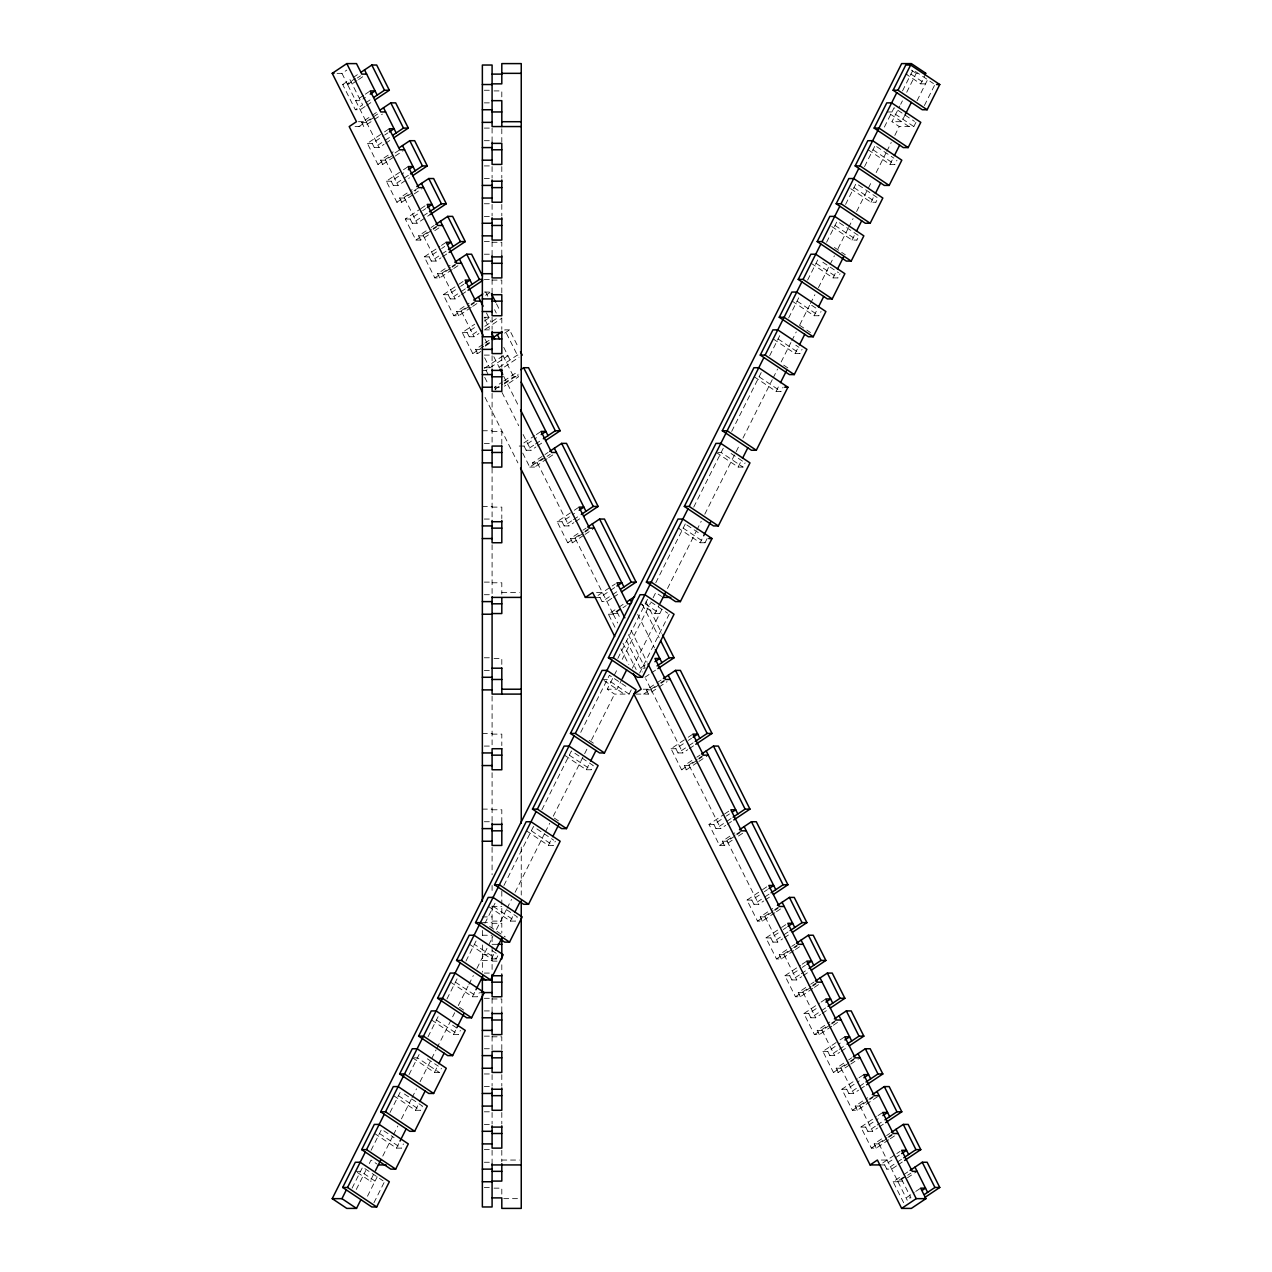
<?xml version="1.0" encoding="UTF-8"?>
<svg xmlns="http://www.w3.org/2000/svg" width="1272" height="1272" viewBox="0 0 1272 1272"><rect width="100%" height="100%" fill="white"/><g stroke="black" fill="none" stroke-linecap="round" stroke-linejoin="round"><path stroke-width="0.75" stroke-dasharray="5 3.75" d="M352.09 1188.143L362.631 1167.124L383.015 1180.766M371.058 1150.301L381.6 1129.298L394.097 1137.645M390.043 1112.475L400.585 1091.456M409.028 1074.633L419.569 1053.629M428.012 1036.807L438.554 1015.787M446.981 998.965L457.523 977.945M465.965 961.123L476.507 940.119M484.95 923.297L495.492 902.277M503.935 885.455L533.445 826.609L553.749 840.188M541.888 809.787L571.414 750.941L593.261 765.553L591.146 769.767L586.297 769.767L564.434 755.155M580.732 732.354L609.368 675.273L628.304 687.945M617.81 658.451L647.337 599.605L667.736 613.247M655.764 582.783L685.29 523.937M693.733 507.115L723.259 448.253M731.686 431.431L761.213 372.585M769.655 355.763L780.197 334.759M788.64 317.936L799.182 296.917M807.609 280.094L818.15 259.091M826.593 242.268L837.135 221.249L858.998 235.861L856.883 240.074L852.017 240.074L830.171 225.462M845.578 204.426L856.12 183.406L877.966 198.035L875.867 202.232L871.002 202.232L849.139 187.62M864.562 166.584L875.104 145.58M884.374 127.073L894.073 107.738L914.473 121.381M902.516 90.916L913.058 69.912L933.457 83.555M356.287 1189.479L365.78 1170.558M369.293 1163.562L371.058 1160.048L376.878 1163.944M631.23 689.885L629.115 694.099L614.535 694.099L607.253 689.217L617.826 668.15M622.231 659.357L650.485 603.039M653.124 597.776L655.764 592.529L661.583 596.425M915.935 122.366L913.821 126.564L899.24 126.564L891.958 121.699L899.813 106.021M900.687 104.304L902.404 100.87M906.713 92.268L916.206 73.347L919.243 73.347M357.273 1172.418L370.216 1181.084L375.494 1170.558M382.777 1156.073L392.539 1136.596M393.43 1134.831L397.866 1125.974M401.427 1118.899L411.19 1099.437M412.08 1097.657L416.516 1088.816M420.078 1081.725L430.731 1060.498M431.621 1058.717L436.058 1049.877M436.948 1048.096L454.708 1012.703M458.254 1005.627L468.017 986.15M468.907 984.385L473.343 975.529M476.905 968.453L492.884 936.589M496.43 929.514L506.208 910.037M507.083 908.272L511.535 899.415M515.081 892.34L544.384 833.923M545.275 832.158L549.711 823.302M553.256 816.227L587.012 748.97M591.448 740.113L614.535 694.099M622.247 678.707L616.968 689.217L607.253 689.217M654.937 613.549L659.786 613.549L645.222 603.803L640.357 603.803L654.937 613.549L660.2 603.039M667.482 588.538L695.895 531.903M696.786 530.138L701.222 521.282M704.783 514.206L739.414 445.168M742.959 438.093L772.263 379.676M773.153 377.911L777.59 369.055M781.135 361.979L790.914 342.518M791.804 340.737L796.24 331.897M799.786 324.805L809.564 305.344M810.439 303.563L814.891 294.722M818.437 287.647L829.09 266.405M829.98 264.624L834.416 255.783M837.978 248.692L847.74 229.23M848.631 227.465L853.067 218.609M856.613 211.534L871.718 181.435M876.154 172.595L885.916 153.117M886.807 151.352L891.243 142.496M894.804 135.42L899.24 126.564M905.187 114.687L901.673 121.699L891.958 121.699M920.658 83.857L925.523 83.857L910.943 74.11L906.093 74.11L920.658 83.857L925.937 73.347M367.497 1196.205L377.196 1176.87M632.375 668.197L661.901 609.352M917.08 100.663L927.622 79.659M374.636 1133.495L396.482 1148.123L399.122 1142.86M393.62 1095.669L415.467 1110.281L418.981 1103.269M412.589 1057.827L434.452 1072.439L437.966 1065.443M431.574 1020.001L453.436 1034.613L456.06 1029.35M450.558 982.159L472.405 996.771L475.935 989.759M469.543 944.317L491.39 958.945L494.903 951.933M488.512 906.491L510.374 921.103L513.888 914.091M526.481 830.823L548.327 845.435L550.967 840.172M586.297 769.767L589.811 762.755M707.153 538.549L705.038 542.747L683.175 528.134L678.326 528.134L700.172 542.747L702.812 537.5M716.279 452.466L738.142 467.078L740.781 461.831M754.248 376.798L776.095 391.41L778.734 386.163M773.217 338.956L795.08 353.584L798.593 346.572M792.202 301.13L814.064 315.742L817.578 308.73M811.186 263.288L833.033 277.916L835.672 272.653M852.017 240.074L855.531 233.062M871.002 202.232L874.516 195.22M868.124 149.778L889.987 164.406L893.501 157.394M373.936 1202.756L384.478 1181.752M396.482 1148.123L401.348 1148.123L403.463 1143.91M415.467 1110.281L420.332 1110.281L422.447 1106.083L403.701 1093.538M434.452 1072.439L439.317 1072.439L441.416 1068.242M453.436 1034.613L458.286 1034.613L460.4 1030.399M472.405 996.771L477.27 996.771L479.385 992.573M510.374 921.103L515.24 921.103L517.338 916.905L506.415 909.591M548.327 845.435L553.193 845.435L555.308 841.237M639.657 673.063L669.183 614.217M738.142 467.078L742.991 467.078L745.106 462.881M776.095 391.41L780.96 391.41L783.075 387.213M795.08 353.584L799.945 353.584L802.044 349.371M814.064 315.742L818.914 315.742L821.028 311.545M833.033 277.916L837.898 277.916L840.013 273.703M889.987 164.406L894.836 164.406L896.951 160.192M924.378 105.544L934.92 84.524M337.08 73.347L341.945 73.347L346.811 70.103M342.693 84.524L349.975 79.659L362.631 104.876L355.333 109.742L342.693 84.524L347.542 84.524L355.651 79.118M353.219 77.481L359.69 73.156M341.945 73.347L347.224 83.857L355.317 78.451M357.257 78.037L360.501 75.859M356.939 80.613L352.09 83.857L347.224 83.857M358.561 79.532L366.654 74.11M363.744 95.257L355.651 100.663L360.517 100.663L365.366 97.419M365.366 94.176L370.216 90.916M365.859 102.698L370.724 99.454M365.064 106.498L360.199 109.742L355.333 109.742M366.67 105.417L371.535 102.157M371.058 121.699L363.776 126.564L361.677 122.366L368.96 117.485M372.187 115.323L378.674 110.998M358.927 126.564L379.151 113.033M361.677 122.366L366.527 122.366L374.62 116.945M374.302 119.536L382.395 114.114M393.684 157.092L382.761 164.406L377.895 164.406L367.354 143.37L382.967 132.94M384.526 131.891L389.2 128.758M367.354 143.37L372.203 143.37L383.142 136.072M384.7 135.023L387.817 132.94M372.203 143.37L374.318 147.584L383.683 141.319M385.241 140.27L389.932 137.138M374.318 147.584L379.183 147.584L384.033 144.324M385.655 143.243L390.52 140M382.761 164.406L380.646 160.192L393.143 151.845M377.895 164.406L388.819 157.092M395.067 152.91L399.758 149.778M380.646 160.192L385.511 160.192L393.605 154.786M395.242 156.043L403.049 150.827M412.669 194.934L401.745 202.232L396.88 202.232L386.322 181.212L401.936 170.766M403.494 169.717L408.185 166.584M386.322 181.212L391.188 181.212L403.685 172.849M391.188 181.212L393.302 185.41L402.668 179.145M404.226 178.112L408.916 174.98M393.302 185.41L398.168 185.41L409.489 177.841M401.745 202.232L399.631 198.035L412.112 189.671M396.88 202.232L412.494 191.802M414.052 190.752L418.727 187.62M399.631 198.035L404.496 198.035L415.817 190.45M414.227 193.885L422.034 188.669M428.521 234.859L420.714 240.074L415.865 240.074L405.307 219.038L419.363 209.642M420.921 208.608L427.169 204.426M405.307 219.038L410.172 219.038L421.096 211.74M422.654 210.691L425.786 208.608M410.172 219.038L412.287 223.252L421.652 216.987M423.21 215.938L427.885 212.806M412.287 223.252L417.137 223.252L430.095 214.586M420.714 240.074L418.615 235.861L429.538 228.562M431.097 227.513L434.213 225.43M415.865 240.074L431.462 229.628M433.037 228.594L437.711 225.462M418.615 235.861L423.465 235.861L431.558 230.455M433.18 229.373L436.423 227.211M434.77 230.677L442.577 225.462M452.196 269.553L439.699 277.916L434.833 277.916L424.292 256.88L439.905 246.434M441.464 245.401L446.138 242.268M424.292 256.88L429.157 256.88L440.08 249.566M441.638 248.533L444.755 246.434M429.157 256.88L431.256 261.078L446.87 250.648M431.256 261.078L436.121 261.078L440.971 257.834M442.592 256.753L447.458 253.51M439.699 277.916L437.584 273.703L450.081 265.355M434.833 277.916L450.447 267.47M452.005 266.42L456.696 263.288M437.584 273.703L442.449 273.703L450.542 268.281M452.164 267.2L455.408 265.037M453.754 268.503L461.561 263.288M471.165 307.395L458.683 315.742L453.818 315.742L443.276 294.707L457.316 285.31M458.874 284.276L465.123 280.094M443.276 294.707L448.126 294.707L459.065 287.408M460.623 286.359L463.739 284.276M448.126 294.707L450.24 298.92L459.605 292.655M461.164 291.606L465.854 288.474M450.24 298.92L455.106 298.92L459.955 295.676M461.577 294.595L466.427 291.336M458.683 315.742L456.568 311.545L469.066 303.181M453.818 315.742L469.432 305.296M470.99 304.262L475.68 301.13M456.568 311.545L461.434 311.545L469.527 306.123M471.149 305.041L474.377 302.879M485.713 295.295L490.579 292.051M472.723 306.345L480.53 301.13M480.784 351.485L477.668 353.584L472.802 353.584L462.245 332.549L474.742 324.201M462.245 332.549L467.11 332.549L474.917 327.333M484.282 321.069L488.973 317.936L484.107 317.936M467.11 332.549L469.225 336.762L477.032 331.531M484.839 326.316L496.907 318.239M469.225 336.762L474.09 336.762L478.94 333.502M485.411 329.178L501.597 318.35M477.668 353.584L475.553 349.371L483.36 344.156M484.918 343.106L489.609 339.974M472.802 353.584L483.726 346.27M485.284 345.221L493.091 340.006M485.268 346.127L490.133 342.884M504.698 333.137L509.547 329.877L517.99 346.7M484.362 368.292L503.092 355.763L507.941 355.763L486.095 370.39L481.229 370.39M499.133 367.274L517.338 355.095L522.204 355.095M504.396 367.004L518.96 357.273M495.937 390.011L494.538 387.213L502.345 381.982M503.903 380.948L516.384 372.585L518.499 376.798L504.443 386.195M494.903 389.327L502.71 384.112M504.269 383.063L513.634 376.798L518.499 376.798M504.253 383.953L518.817 374.207M523.873 442.926L534.797 435.612M536.371 434.563L541.045 431.431M519.199 446.059L524.048 446.059L536.546 437.695M524.048 446.059L526.163 450.256L533.97 445.041M535.528 443.992L541.777 439.826M526.163 450.256L531.028 450.256L535.878 447.013M537.5 445.931L543.971 441.591M547.087 458.731L534.606 467.078L532.491 462.881L543.414 455.567M544.988 454.517L548.105 452.435M522.712 453.07L529.74 467.078L545.354 456.648M532.491 462.881L537.356 462.881L545.45 457.459M547.071 456.378L550.299 454.215M548.645 457.682L556.452 452.466M583.498 535.448L572.559 542.747L567.71 542.747L557.152 521.727L572.766 511.28M574.324 510.247L579.014 507.115M557.152 521.727L562.017 521.727L574.499 513.379M562.017 521.727L564.132 525.924L571.923 520.709M573.497 519.66L579.73 515.494M564.132 525.924L568.982 525.924L573.847 522.681M575.453 521.6L581.94 517.275M572.559 542.747L570.46 538.549L581.384 531.235M582.942 530.201L586.058 528.103M567.71 542.747L583.307 532.316M584.882 531.267L589.556 528.134M570.46 538.549L575.31 538.549L583.403 533.127M585.025 532.046L588.268 529.883M585.056 534.399L592.863 529.184M598.031 595.439L610.496 587.108M612.118 586.026L615.346 583.864M595.121 597.395L599.971 597.395L607.253 592.529M610.496 590.351L615.362 587.108M599.971 597.395L602.085 601.608L609.368 596.727M612.611 594.565L617.461 591.321M611.8 598.349L606.951 601.608L602.085 601.608M613.422 597.268L619.893 592.943M614.948 627.239L608.413 614.217L615.696 609.352L620.466 618.844M618.939 607.173L623.789 603.93M575.31 538.549L612.945 613.549L621.038 608.143M608.413 614.217L613.279 614.217L621.372 608.811M622.994 607.73L626.222 605.552M645.222 664.938L640.357 668.197L645.222 668.197L628.416 634.696M644.904 677.276L649.769 674.017M651.375 672.936L656.241 669.692M655.764 689.217L648.482 694.099L646.383 689.885L653.665 685.02M656.893 682.857L661.758 679.598M643.632 694.099L659.007 683.811M660.629 682.73L665.479 679.471M646.383 689.885L651.232 689.885L659.325 684.479M660.947 683.398L664.191 681.22M659.007 687.055L667.1 681.649M697.374 762.453L686.451 769.767L681.585 769.767L671.044 748.731L686.642 738.301M688.216 737.251L692.89 734.119M671.044 748.731L675.893 748.731L686.832 741.433M688.39 740.384L691.507 738.301M675.893 748.731L678.008 752.945L687.373 746.68M688.931 745.63L693.622 742.498M678.008 752.945L682.873 752.945L687.723 749.701M689.345 748.604L694.194 745.36M686.451 769.767L684.336 765.553L695.259 758.255M696.833 757.206L699.95 755.123M681.585 769.767L697.199 759.32M698.757 758.287L703.448 755.155M684.336 765.553L689.201 765.553L697.295 760.147M698.916 759.066L702.144 756.904M698.932 761.419L708.297 755.155M732.211 840.22L724.404 845.435L719.555 845.435L708.997 824.399L723.053 815.002M724.611 813.969L730.859 809.787M708.997 824.399L713.862 824.399L724.786 817.101M726.344 816.052L729.476 813.969M713.862 824.399L715.961 828.613L725.342 822.348M726.9 821.299L731.575 818.166M715.961 828.613L720.827 828.613L725.692 825.369M727.298 824.288L733.785 819.947M724.404 845.435L722.305 841.237L734.787 832.874M719.555 845.435L735.152 834.989M736.727 833.955L741.401 830.823M722.305 841.237L727.155 841.237L735.248 835.815M736.87 834.734L740.113 832.572M738.46 836.038L746.267 830.823M774.855 912.755L762.373 921.103L757.508 921.103L746.966 900.083L761.006 890.686M762.564 889.637L768.813 885.455M746.966 900.083L751.816 900.083L762.739 892.769M764.313 891.72L767.429 889.637M751.816 900.083L753.93 904.281L763.295 898.016M764.854 896.967L769.544 893.834M753.93 904.281L758.796 904.281L763.645 901.037M765.267 899.956L771.738 895.615M762.373 921.103L760.259 916.905L772.74 908.542M757.508 921.103L773.122 910.673M774.68 909.623L779.37 906.491M760.259 916.905L765.124 916.905L773.217 911.483M774.839 910.402L778.067 908.24M776.413 911.706L782.662 907.524M793.839 950.582L781.342 958.945L776.492 958.945L765.935 937.909L779.99 928.512M781.549 927.463L787.797 923.297M765.935 937.909L770.8 937.909L781.724 930.595M783.282 929.562L786.414 927.463M770.8 937.909L772.915 942.123L782.28 935.858M783.838 934.809L788.513 931.676M772.915 942.123L777.764 942.123L782.63 938.863M784.252 937.782L790.723 933.457M781.342 958.945L779.243 954.731L790.166 947.433M791.725 946.384L794.857 944.301M776.492 958.945L792.106 948.499M793.664 947.449L798.339 944.317M779.243 954.731L784.093 954.731L797.051 946.066M795.398 949.548L803.204 944.317M812.824 988.423L800.327 996.771L795.477 996.771L784.919 975.751L800.533 965.305M802.091 964.256L806.782 961.123M784.919 975.751L789.785 975.751L800.708 968.437M802.266 967.388L805.399 965.305M789.785 975.751L791.884 979.949L799.691 974.734M801.265 973.684L807.497 969.518M791.884 979.949L796.749 979.949L801.614 976.705M803.22 975.624L809.708 971.283M800.327 996.771L798.228 992.573L809.151 985.259M810.709 984.21L813.826 982.127M795.477 996.771L811.075 986.341M812.633 985.291L817.324 982.159M798.228 992.573L803.077 992.573L811.17 987.152M812.792 986.07L816.036 983.908M814.382 987.374L822.189 982.159M831.793 1026.266L819.311 1034.613L814.446 1034.613L803.904 1013.577L819.518 1003.147M821.076 1002.098L825.751 998.965M803.904 1013.577L808.754 1013.577L816.56 1008.362M808.754 1013.577L810.868 1017.791L826.482 1007.344M810.868 1017.791L815.734 1017.791L820.583 1014.547M822.205 1013.45L828.676 1009.125M819.311 1034.613L817.196 1030.399L829.694 1022.052M814.446 1034.613L830.059 1024.167M831.618 1023.133L836.308 1020.001M817.196 1030.399L822.062 1030.399L830.155 1024.994M831.777 1023.912L835.004 1021.75M833.367 1025.216L841.158 1020.001M849.219 1065.141L838.296 1072.439L833.43 1072.439L822.889 1051.419L838.487 1040.973M840.045 1039.939L844.735 1036.807M822.889 1051.419L827.738 1051.419L840.236 1043.072M827.738 1051.419L829.853 1055.617L837.66 1050.402M839.218 1049.352L845.467 1045.187M829.853 1055.617L834.718 1055.617L839.568 1052.373M841.189 1051.292L846.039 1048.049M838.296 1072.439L836.181 1068.242L847.104 1060.928M848.663 1059.894L851.795 1057.795M833.43 1072.439L849.044 1062.009M850.602 1060.959L855.277 1057.827M836.181 1068.242L841.046 1068.242L849.139 1062.82M850.761 1061.738L853.989 1059.576M850.777 1064.092L858.584 1058.876M877.569 1096.703L857.264 1110.281L852.415 1110.281L841.857 1089.245L857.471 1078.815M859.029 1077.766L863.72 1074.633M841.857 1089.245L846.723 1089.245L859.204 1080.898M846.723 1089.245L848.837 1093.459L864.435 1083.013M848.837 1093.459L853.687 1093.459L858.552 1090.215M860.174 1089.134L865.024 1085.875M857.264 1110.281L855.166 1106.083L867.647 1097.72M852.415 1110.281L868.029 1099.835M869.587 1098.801L874.262 1095.669M855.166 1106.083L860.015 1106.083L868.124 1100.662M869.73 1099.58L872.974 1097.418M888.746 1139.76L876.249 1148.123L871.399 1148.123L860.842 1127.087L876.456 1116.641M878.014 1115.608L882.688 1112.475M860.842 1127.087L865.707 1127.087L878.189 1118.74M865.707 1127.087L867.806 1131.301L875.613 1126.07M877.171 1125.036L883.42 1120.855M867.806 1131.301L872.672 1131.301L877.537 1128.041M879.143 1126.96L884.008 1123.717M876.249 1148.123L874.15 1143.91L885.073 1136.596M886.632 1135.562L889.748 1133.463M871.399 1148.123L886.997 1137.677M888.556 1136.627L893.246 1133.495M874.15 1143.91L879 1143.91L887.093 1138.504M888.715 1137.407L891.958 1135.244M890.305 1138.726L898.112 1133.495M882.736 1162.974L895.202 1154.642M896.824 1153.561L900.051 1151.383M879.827 1164.929L884.676 1164.929L891.974 1160.048M895.202 1157.886L900.067 1154.642M884.676 1164.929L886.791 1169.127L894.073 1164.262M897.317 1162.083L902.166 1158.84M896.506 1165.883L891.656 1169.127L886.791 1169.127M898.127 1164.802L902.993 1161.543M903.661 1202.756L893.119 1181.752L900.401 1176.87L910.943 1197.89L906.093 1197.89L914.186 1192.468M903.645 1174.708L908.494 1171.464M879 1143.91L897.65 1181.084L905.744 1175.662M893.119 1181.752L897.984 1181.752L906.077 1176.33M907.699 1175.248L910.927 1173.086M907.381 1177.824L917.08 1171.337M915.808 1191.387L920.658 1188.143M484.314 90.248L490.149 90.248M494.029 90.916L501.804 90.916L501.804 98.723M484.314 102.873L490.149 102.873M358.434 121.699L366.209 121.699L347.542 84.524M355.031 126.564L363.776 126.564M484.314 128.09L490.149 128.09M484.314 140.699L492.089 140.699M484.314 165.917L492.089 165.917M484.314 178.541L492.089 178.541M484.314 203.759L492.089 203.759M484.314 216.383L492.089 216.383M484.314 241.6L490.149 241.6M492.089 242.268L501.804 242.268L501.804 255.052M484.314 254.209L492.089 254.209M484.314 279.427L490.149 279.427M492.089 280.094L501.804 280.094L501.804 293.482M484.314 292.051L492.089 292.051M484.314 317.269L490.149 317.269M484.314 329.877L492.089 329.877M509.547 329.877L504.698 329.877L517.338 355.095M475.553 349.371L480.418 349.371M484.314 355.095L492.089 355.095M484.314 367.719L492.089 367.719M494.538 387.213L499.387 387.213M482.358 430.763L492.089 430.763M492.089 431.431L501.804 431.431L501.804 444.23M484.314 443.387L492.089 443.387M717.901 452.466L721.145 452.466L742.991 467.078M529.74 467.078L534.606 467.078M482.358 506.447L492.089 506.447M492.089 507.115L501.804 507.115L501.804 518.578M484.314 519.056L492.089 519.056M700.172 542.747L705.038 542.747M484.314 582.115L492.089 582.115M492.089 582.783L501.804 582.783L501.804 594.247M501.804 592.529L519.31 592.529M596.568 592.529L602.403 592.529M484.314 594.724L490.149 594.724M612.945 613.549L617.81 613.549M484.314 657.783L490.149 657.783M494.029 658.451L501.804 658.451L501.804 666.242M484.314 670.392L490.149 670.392M602.403 679.471L607.253 679.471L629.115 694.099M643.139 689.217L650.914 689.217L645.635 678.707M635.857 694.099L648.482 694.099M482.358 733.451L492.089 733.451M492.089 734.119L501.804 734.119L501.804 745.583M484.314 746.076L492.089 746.076M482.358 809.119L492.089 809.119M492.089 809.787L501.804 809.787L501.804 822.587M484.314 821.744L492.089 821.744M492.089 906.491L501.804 906.491M482.358 916.905L492.089 916.905M492.089 921.103L501.804 921.103L501.804 905.807M482.358 922.629L492.089 922.629M492.089 923.297L501.804 923.297L501.804 932.853M482.358 935.238L492.089 935.238M492.089 944.317L497.924 944.317M482.358 954.731L492.089 954.731M491.39 958.945L501.804 958.945M482.358 960.455L492.089 960.455M492.089 961.123L497.924 961.123M484.314 973.08L492.089 973.08M484.314 998.297L490.149 998.297M492.089 998.965L501.804 998.965L501.804 1011.749M484.314 1010.922L492.089 1010.922M484.314 1036.139L490.149 1036.139M492.089 1036.807L501.804 1036.807L501.804 1050.179M484.314 1048.748L492.089 1048.748M414.211 1057.827L417.455 1057.827L439.317 1072.439M484.314 1073.966L490.149 1073.966M484.314 1086.59L492.089 1086.59M484.314 1111.808L492.089 1111.808M484.314 1124.416L492.089 1124.416M484.314 1149.634L492.089 1149.634M501.804 1160.048L519.31 1160.048M881.273 1160.048L887.109 1160.048M484.314 1162.258L492.089 1162.258M355.651 1171.337L360.517 1171.337L375.081 1181.084L370.216 1181.084M897.65 1181.084L902.516 1181.084M484.314 1187.476L490.149 1187.476M494.029 1188.143L501.804 1188.143L501.804 1195.934M503.744 1198.653L519.31 1198.653M911.356 70.103L916.206 73.347M913.821 126.564L891.974 111.952L887.109 111.952L908.955 126.564M876.662 146.63L893.834 158.11M872.99 149.778L894.836 164.406M854.005 187.62L875.867 202.232M835.02 225.462L856.883 240.074M834.4 247.484L845.323 254.798M822.841 262.223L838.455 272.653M816.052 263.288L837.898 277.916M811.663 305.28L817.912 309.446M797.067 301.13L818.914 315.742M799.563 325.235L810.487 332.549M795.811 345.189L798.927 347.288M778.082 338.956L799.945 353.584M783.695 365.159L789.944 369.341M759.098 376.798L780.96 391.41M731.066 453.484L743.548 461.831M686.848 524.97L699.346 533.334M604.025 680.568L624.25 694.099M589.222 740.384L595.455 744.565M569.3 755.155L591.146 769.767M554.369 818.135L560.618 822.316M531.346 830.823L553.193 845.435M493.377 906.491L515.24 921.103M489.625 926.429L505.238 936.876M492.121 950.566L498.354 954.731L496.255 958.945L474.392 944.317M455.424 982.159L477.27 996.771M459.478 1007.313L465.711 1011.494M452.594 1025.184L458.842 1029.366M436.439 1020.001L458.286 1034.613M427.376 1058.845L438.299 1066.159M398.47 1095.669L420.332 1110.281M379.501 1133.495L401.348 1148.123M496.478 303.817L499.006 308.858M645.922 601.736L661.742 633.265M485.713 292.051L487.828 296.249M494.57 309.7L496.255 313.055M642.312 604.216L659.119 637.717M486.445 312.896L491.072 322.134M503.728 347.367L510.056 359.976M637.685 614.376L654.492 647.877M484.982 319.685L489.386 328.446M503.092 355.763L513.634 376.798M484.918 338.924L488.48 346.032M493.822 356.685L499.18 367.354M503.633 376.226L518.785 406.42M631.055 630.244L647.098 662.219M366.527 122.366L379.183 147.584M385.511 160.192L398.168 185.41M404.496 198.035L417.137 223.252M423.465 235.861L436.121 261.078M442.449 273.703L455.106 298.92M461.434 311.545L474.09 336.762M484.632 357.782L489.688 367.862M502.027 392.46L518.722 425.738M523.11 434.499L531.028 450.256M537.356 462.881L568.982 525.924M613.279 614.217L617.667 622.978M626.46 640.484L642.265 672.014M651.232 689.885L682.873 752.945M689.201 765.553L720.827 828.613M727.155 841.237L758.796 904.281M765.124 916.905L777.764 942.123M784.093 954.731L796.749 979.949M803.077 992.573L815.734 1017.791M822.062 1030.399L834.718 1055.617M841.046 1068.242L853.687 1093.459M860.015 1106.083L872.672 1131.301M897.984 1181.752L907.254 1200.243M486.095 370.39L488.21 374.588M622.898 643.107L636.175 669.533M484.743 377.387L488.273 384.398M620.911 648.8L628.845 664.636M485.061 397.389L517.911 462.881M521.25 847.057L521.25 895.043M501.804 128.758L501.804 142.13M501.804 166.584L501.804 178.064M501.804 204.426L501.804 215.89M501.804 317.936L501.804 329.4M501.804 355.763L501.804 367.242M501.804 891.195L501.804 904.583M501.804 964.78L501.804 973.923M501.804 1074.633L501.804 1086.113M501.804 1112.475L501.804 1123.939M501.804 1150.301L501.804 1161.781M492.089 128.09L492.089 143.927M492.089 166.584L492.089 178.112M492.089 204.426L492.089 215.938M492.089 241.6L492.089 255.052M492.089 279.427L492.089 295.263M492.089 317.269L492.089 329.448M492.089 355.763L492.089 367.274M492.089 393.382L492.089 444.23M492.089 468.08L492.089 518.626M492.089 544.734L492.089 596.727M492.089 696.07L492.089 745.63M492.089 772.708L492.089 822.587M492.089 847.406L492.089 874.739M492.089 885.455L492.089 892.769M492.089 905.934L492.089 927.495M492.089 936.637L492.089 945.048M492.089 946.924L492.089 970.266M492.089 998.297L492.089 1011.749M492.089 1036.139L492.089 1051.976M492.089 1074.633L492.089 1086.145M492.089 1112.475L492.089 1123.987M492.089 1150.301L492.089 1164.262M482.358 930.42L482.358 938.243M482.358 944.937L482.358 972.19"/><path stroke-width="1.5" d="M360.914 1199.639L356.51 1208.4L346.795 1208.4L332.231 1198.653L901.641 63.6L911.356 63.6L925.937 73.347L924.712 73.347M342.693 1187.476L355.333 1162.258L360.199 1162.258L389.343 1181.752L376.687 1206.969L371.822 1206.969L342.693 1187.476L347.542 1187.476L376.687 1206.969M361.677 1149.634L374.318 1124.416L379.183 1124.416L408.312 1143.91L395.672 1169.127L390.806 1169.127L361.677 1149.634L366.527 1149.634L395.672 1169.127M380.646 1111.808L393.302 1086.59L398.168 1086.59L427.297 1106.083L414.656 1131.301L409.791 1131.301L380.646 1111.808L385.511 1111.808L414.656 1131.301M399.631 1073.966L412.287 1048.748L417.137 1048.748L446.281 1068.242L433.625 1093.459L428.775 1093.459L399.631 1073.966L404.496 1073.966L433.625 1093.459M418.615 1036.139L431.256 1010.922L436.121 1010.922L465.266 1030.399L452.609 1055.617L447.744 1055.617L418.615 1036.139L423.465 1036.139L452.609 1055.617M437.584 998.297L450.24 973.08L455.106 973.08L484.235 992.573L471.594 1017.791L466.729 1017.791L437.584 998.297L442.449 998.297L471.594 1017.791M456.568 960.455L469.225 935.238L474.09 935.238L503.219 954.731L490.579 979.949L461.434 960.455L456.568 960.455L485.713 979.949M475.553 922.629L488.21 897.412L493.059 897.412L522.204 916.905L509.547 942.123L504.698 942.123L475.553 922.629L480.418 922.629L509.547 942.123M494.538 884.787L526.163 821.744L531.028 821.744L560.157 841.237L528.532 904.281L523.667 904.281L494.538 884.787L499.387 884.787L528.532 904.281M532.491 809.119L564.132 746.076L568.982 746.076L598.126 765.553L566.485 828.613L561.636 828.613L532.491 809.119L537.356 809.119L566.485 828.613M570.46 733.451L602.085 670.392L606.951 670.392L636.08 689.885L604.454 752.945L599.589 752.945L570.46 733.451L575.31 733.451L604.454 752.945M608.413 657.783L640.055 594.724L644.904 594.724L674.049 614.217L642.408 677.276L637.558 677.276L608.413 657.783L613.279 657.783L642.408 677.276M646.383 582.115L678.008 519.056L682.873 519.056L712.002 538.549L680.377 601.608L675.512 601.608L646.383 582.115L651.232 582.115L680.377 601.608M684.336 506.447L715.961 443.387L720.827 443.387L749.971 462.881L718.33 525.924L713.481 525.924L684.336 506.447L689.201 506.447L718.33 525.924M722.305 430.763L753.93 367.719L758.796 367.719L787.925 387.213L756.299 450.256L751.434 450.256L722.305 430.763L727.155 430.763L756.299 450.256M760.259 355.095L772.915 329.877L777.764 329.877L806.909 349.371L794.253 374.588L789.403 374.588L760.259 355.095L765.124 355.095L794.253 374.588M779.243 317.269L791.884 292.051L796.749 292.051L825.894 311.545L813.237 336.762L808.372 336.762L779.243 317.269L784.093 317.269L813.237 336.762M798.228 279.427L810.868 254.209L815.734 254.209L844.878 273.703L832.222 298.92L827.357 298.92L798.228 279.427L803.077 279.427L832.222 298.92M817.196 241.6L829.853 216.383L834.718 216.383L863.847 235.861L851.207 261.078L846.341 261.078L817.196 241.6L822.062 241.6L851.207 261.078M836.181 203.759L848.837 178.541L853.687 178.541L882.832 198.035L870.175 223.252L865.326 223.252L836.181 203.759L841.046 203.759L870.175 223.252M855.166 165.917L867.806 140.699L872.672 140.699L901.816 160.192L889.16 185.41L884.294 185.41L855.166 165.917L860.015 165.917L889.16 185.41M874.15 128.09L886.791 102.873L891.656 102.873L920.785 122.366L908.144 147.584L903.279 147.584L874.15 128.09L879 128.09L908.144 147.584M893.119 90.248L905.775 65.031L910.641 65.031L939.769 84.524L927.129 109.742L922.264 109.742L893.119 90.248L897.984 90.248L927.129 109.742M332.231 1198.653L341.945 1198.653L346.35 1189.892M347.542 1187.476L365.318 1152.05M366.527 1149.634L384.303 1114.224M385.511 1111.808L404.162 1074.633M404.496 1073.966L423.147 1036.807M423.465 1036.139L442.131 998.965M442.449 998.297L460.226 962.888M461.434 960.455L480.085 923.297M480.418 922.629L499.069 885.455M499.387 884.787L536.148 811.536M537.356 809.119L574.117 735.868M575.31 733.451L612.071 660.2M613.279 657.783L650.914 582.783M651.232 582.115L687.993 508.864M689.201 506.447L726.837 431.431M727.155 430.763L763.916 357.512M765.124 355.095L783.775 317.936M784.093 317.269L801.869 281.843M803.077 279.427L820.853 244.017M822.062 241.6L839.838 206.175M841.046 203.759L858.823 168.349M860.015 165.917L878.682 128.758M879 128.09L896.776 92.665M897.984 90.248L910.641 65.031M375.494 1170.558L380.773 1160.048M622.247 678.707L626.635 669.947M660.2 603.039L665.479 592.529M905.187 114.687L911.34 102.412M400.012 1141.111L406.166 1128.836M419.871 1101.52L425.134 1091.01M438.84 1063.678L444.119 1053.168M456.95 1027.601L463.978 1013.577M475.935 989.759L482.963 975.751M495.794 950.184L501.947 937.909M514.763 912.342L520.041 901.832M552.732 836.674L558.885 824.399M590.685 761.006L595.964 750.496M703.686 535.75L710.73 521.727M742.53 458.317L747.809 447.808M780.499 382.649L786.653 370.39M799.468 344.823L804.747 334.298M818.452 306.981L823.731 296.471M837.437 269.139L843.59 256.88M856.422 231.313L861.685 220.803M875.39 193.471L880.669 182.961M894.375 155.645L899.654 145.119M482.39 392.078L349.196 126.564L356.478 121.699L332.231 73.347L346.795 63.6L356.51 63.6L361.789 74.11L366.654 74.11M361.312 72.075L371.822 65.031L376.687 65.031L389.343 90.248L374.763 99.995M370.231 94.176L375.081 90.916L370.216 90.916L380.773 111.952L385.639 111.952M373.952 97.292L384.478 90.248L389.343 90.248M380.28 109.917L390.806 102.873L395.672 102.873L408.312 128.09L393.748 137.837M389.375 131.891L394.066 128.758L389.2 128.758L399.758 149.778L404.607 149.778M393.048 135.055L403.463 128.09L408.312 128.09M399.376 147.663L409.791 140.699L414.656 140.699L427.297 165.917L412.732 175.663M408.36 169.717L413.05 166.584L408.185 166.584L418.727 187.62L423.592 187.62M410.474 173.93L422.447 165.917L427.297 165.917M416.803 186.539L428.775 178.541L433.625 178.541L446.281 203.759L430.095 214.586M427.344 207.559L432.019 204.426L427.169 204.426L437.711 225.462L442.577 225.462M429.459 211.772L441.416 203.759L446.281 203.759M435.787 224.381L447.744 216.383L452.609 216.383L465.266 241.6L449.08 252.428M447.887 244.351L451.003 242.268L446.138 242.268L456.696 263.288L461.561 263.288M448.428 249.598L460.4 241.6L465.266 241.6M454.756 262.223L466.729 254.209L471.594 254.209L482.549 276.072M465.298 283.227L469.988 280.094L465.123 280.094L475.68 301.13L480.53 301.13M467.412 287.44L479.385 279.427L482.629 279.427M468.048 290.255L482.629 280.508M473.74 300.049L482.803 293.991M492.725 337.891L501.772 331.833M520.757 369.659L523.667 367.719L528.532 367.719L560.157 430.763L545.593 440.51M541.22 434.563L545.911 431.431L541.045 431.431L551.603 452.466L556.452 452.466M543.335 438.776L555.308 430.763L560.157 430.763M549.663 451.385L561.636 443.387L566.485 443.387L598.126 506.447L583.562 516.193M579.189 510.247L583.864 507.115L579.014 507.115L589.556 528.134L594.422 528.134M581.288 514.445L593.261 506.447L598.126 506.447M587.632 527.069L599.589 519.056L604.454 519.056L636.08 582.115L621.515 591.862M520.566 468.175L585.39 597.395L592.673 592.529L614.726 636.477M616.968 586.026L621.833 582.783L616.968 582.783L627.525 603.803L630.753 603.803M620.704 589.143L631.23 582.115L636.08 582.115M627.032 601.767L634.633 596.679M654.937 661.694L659.786 658.451L654.937 658.451L665.479 679.471L670.344 679.471M657.052 665.908L669.183 657.783L674.049 657.783L662.617 635.014M657.863 668.611L674.049 657.783M663.38 678.517L675.512 670.392L680.377 670.392L712.002 733.451L695.816 744.279M693.065 737.251L697.756 734.119L692.89 734.119L703.448 755.155L708.297 755.155M695.18 741.449L707.153 733.451L712.002 733.451M701.508 754.073L713.481 746.076L718.33 746.076L749.971 809.119L733.785 819.947M732.593 811.87L735.709 809.787L730.859 809.787L741.401 830.823L746.267 830.823M733.133 817.133L745.106 809.119L749.971 809.119M739.477 829.742L751.434 821.744L756.299 821.744L787.925 884.787L773.36 894.534M768.988 888.587L773.678 885.455L768.813 885.455L779.37 906.491L784.22 906.491M771.102 892.801L783.075 884.787L787.925 884.787M777.431 905.41L789.403 897.412L794.253 897.412L806.909 922.629L792.345 932.376M787.972 926.429L792.647 923.297L787.797 923.297L798.339 944.317L803.204 944.317M790.087 930.627L802.044 922.629L806.909 922.629M796.415 943.252L808.372 935.238L813.237 935.238L825.894 960.455L811.313 970.202M806.957 964.256L811.631 961.123L806.782 961.123L817.324 982.159L822.189 982.159M809.056 968.469L821.028 960.455L825.894 960.455M815.384 981.078L827.357 973.08L832.222 973.08L844.878 998.297L830.298 1008.044M825.926 1002.098L830.616 998.965L825.751 998.965L836.308 1020.001L841.158 1020.001M828.04 1006.295L840.013 998.297L844.878 998.297M834.368 1018.92L846.341 1010.922L851.207 1010.922L863.847 1036.139L849.283 1045.87M844.91 1039.939L849.601 1036.807L844.735 1036.807L855.277 1057.827L860.142 1057.827M847.025 1044.137L858.998 1036.139L863.847 1036.139M853.353 1056.762L865.326 1048.748L870.175 1048.748L882.832 1073.966L866.645 1084.793M863.895 1077.766L868.569 1074.633L863.72 1074.633L874.262 1095.669L879.127 1095.669M866.009 1081.979L877.966 1073.966L882.832 1073.966M872.338 1094.588L884.294 1086.59L889.16 1086.59L901.816 1111.808L885.63 1122.635M882.879 1115.608L887.554 1112.475L882.688 1112.475L893.246 1133.495L898.112 1133.495M884.978 1119.805L896.951 1111.808L901.816 1111.808M891.306 1132.43L903.279 1124.416L908.144 1124.416L920.785 1149.634L904.599 1160.462M633.265 673.429L641.183 689.217L633.901 694.099L870.096 1164.929L877.394 1160.048L901.641 1208.4L911.356 1208.4L925.937 1198.653L920.658 1188.143L925.523 1188.143L922.279 1190.306M901.673 1153.561L906.538 1150.301L901.673 1150.301L912.231 1171.337L917.08 1171.337M903.788 1157.758L915.935 1149.634L920.785 1149.634M910.116 1170.383L922.264 1162.258L927.129 1162.258L939.769 1187.476L925.205 1197.222M901.641 1208.4L916.206 1198.653L925.937 1198.653M924.394 1194.519L934.92 1187.476L939.769 1187.476M332.231 73.347L334.043 73.347M501.804 73.347L521.25 73.347M492.089 74.11L501.804 74.11M492.089 83.857L501.804 83.857L501.804 63.6L521.25 63.6L521.25 823.223M482.358 84.524L492.089 84.524M936.526 84.524L939.769 84.524M492.089 100.663L501.804 100.663L501.804 126.564M482.358 109.742L492.089 109.742M492.089 111.952L501.804 111.952M501.804 121.699L521.25 121.699M482.358 122.366L492.089 122.366M521.25 126.564L492.089 126.564L492.089 65.031L482.358 65.031L482.358 901.307M492.089 143.37L501.804 143.37L501.804 164.406L492.089 164.406L492.089 142.337M482.358 147.584L492.089 147.584M492.089 149.778L501.804 149.778M482.358 160.192L492.089 160.192M492.089 181.212L501.804 181.212M482.358 185.41L492.089 185.41M492.089 187.62L501.804 187.62M482.358 198.035L492.089 198.035M492.089 219.038L501.804 219.038M482.358 223.252L492.089 223.252M492.089 225.462L501.804 225.462M482.358 235.861L492.089 235.861M492.089 256.88L501.804 256.88M482.358 261.078L492.089 261.078M492.089 263.288L501.804 263.288M482.358 273.703L492.089 273.703M492.089 294.707L501.804 294.707L501.804 315.742L492.089 315.742L492.089 293.673M482.358 298.92L492.089 298.92M492.089 301.13L501.804 301.13M482.358 311.545L492.089 311.545M492.089 332.549L501.804 332.549M482.358 336.762L492.089 336.762M492.089 338.956L501.804 338.956M482.358 349.371L492.089 349.371M492.089 370.39L501.804 370.39M482.358 374.588L492.089 374.588M492.089 376.798L501.804 376.798M482.358 387.213L492.089 387.213M784.681 387.213L787.925 387.213M482.358 450.256L492.089 450.256M492.089 452.466L501.804 452.466M482.358 462.881L492.089 462.881M492.089 521.727L501.804 521.727M482.358 525.924L492.089 525.924M492.089 528.134L501.804 528.134M482.358 538.549L492.089 538.549M708.774 538.549L712.002 538.549M492.089 597.395L521.25 597.395M585.39 597.395L595.121 597.395M663.046 597.395L670.821 597.395M482.358 601.608L492.089 601.608M492.089 603.803L501.804 603.803M492.089 613.549L501.804 613.549L501.804 597.776M482.358 614.217L492.089 614.217M492.089 668.197L501.804 668.197M482.358 677.276L492.089 677.276M492.089 679.471L501.804 679.471M501.804 689.217L521.25 689.217M482.358 689.885L492.089 689.885M521.25 694.099L492.089 694.099L492.089 596.727M482.358 752.945L492.089 752.945M492.089 755.155L501.804 755.155M482.358 765.553L492.089 765.553M492.089 824.399L501.804 824.399M482.358 828.613L492.089 828.613M492.089 830.823L501.804 830.823M482.358 841.237L492.089 841.237M497.924 944.317L501.804 944.317M492.089 975.751L501.804 975.751M482.358 979.949L492.089 979.949M492.089 982.159L501.804 982.159M481.007 992.573L492.089 992.573M492.089 1013.577L501.804 1013.577M482.358 1017.791L492.089 1017.791M492.089 1020.001L501.804 1020.001M482.358 1030.399L492.089 1030.399M482.358 1055.617L492.089 1055.617M492.089 1057.827L501.804 1057.827M482.358 1068.242L492.089 1068.242M492.089 1089.245L501.804 1089.245M482.358 1093.459L492.089 1093.459M492.089 1095.669L501.804 1095.669M482.358 1106.083L492.089 1106.083M492.089 1127.087L501.804 1127.087M482.358 1131.301L492.089 1131.301M492.089 1133.495L501.804 1133.495M482.358 1143.91L492.089 1143.91M378.341 1164.929L386.116 1164.929M492.089 1164.929L521.25 1164.929M870.096 1164.929L879.827 1164.929M482.358 1169.127L492.089 1169.127M492.089 1171.337L501.804 1171.337M492.089 1181.084L501.804 1181.084L501.804 1163.689M482.358 1181.752L492.089 1181.752M492.089 1197.89L501.804 1197.89L501.804 1208.4L521.25 1208.4L521.25 900.703M341.945 1198.653L356.51 1208.4M491.421 293.721L495.635 302.132M520.518 351.74L522.204 355.095M371.822 65.031L384.478 90.248M390.806 102.873L403.463 128.09M409.791 140.699L422.447 165.917M428.775 178.541L441.416 203.759M447.744 216.383L460.4 241.6M466.729 254.209L479.385 279.427M523.667 367.719L555.308 430.763M561.636 443.387L593.261 506.447M599.589 519.056L631.23 582.115M660.884 641.231L669.183 657.783M675.512 670.392L707.153 733.451M713.481 746.076L745.106 809.119M751.434 821.744L783.075 884.787M789.403 897.412L802.044 922.629M808.372 935.238L821.028 960.455M827.357 973.08L840.013 998.297M846.341 1010.922L858.998 1036.139M865.326 1048.748L877.966 1073.966M884.294 1086.59L896.951 1111.808M903.279 1124.416L915.935 1149.634M922.264 1162.258L934.92 1187.476M364.539 69.912L377.196 95.13M383.524 107.738L396.18 132.956M402.509 145.58L415.149 170.798M421.477 183.406L434.134 208.64M440.462 221.249L453.118 246.466M459.446 259.091L472.103 284.308M478.431 296.917L483.058 306.17M497.4 334.759L499.514 338.956M521.154 382.077L548.025 435.644M554.353 448.253L585.979 511.312M592.307 523.937L623.948 586.98M630.276 599.605L631.675 602.403M655.366 649.642L661.901 662.648M668.229 675.273L699.854 738.317M706.198 750.941L737.824 814M744.152 826.609L775.777 889.669M782.121 902.277L794.762 927.495M801.09 940.119L813.746 965.337M820.074 977.945L832.731 1003.163M839.059 1015.787L851.699 1041.005M858.028 1053.629L870.684 1078.847M877.012 1091.456L889.669 1116.673M895.997 1129.298L908.653 1154.515M914.981 1167.124L927.622 1192.341M492.026 333.709L494.649 338.956M346.795 63.6L483.137 335.379M500.071 369.119L502.742 374.445M520.566 409.982L624.822 617.81M647.989 663.984L916.206 1198.653M501.804 179.972L501.804 202.232L492.089 202.232L492.089 179.94M501.804 217.814L501.804 240.074L492.089 240.074L492.089 217.766M501.804 255.64L501.804 277.916L492.089 277.916L492.089 255.608M501.804 331.308L501.804 353.584L492.089 353.584L492.089 331.276M501.804 369.15L501.804 391.41L492.089 391.41L492.089 369.103M501.804 520.487L501.804 542.747L492.089 542.747L492.089 520.455M501.804 668.007L501.804 694.099M501.804 823.175L501.804 845.435L492.089 845.435L492.089 823.127M501.804 938.593L501.804 958.945M501.804 974.511L501.804 996.771L492.089 996.771L492.089 974.463M501.804 1012.353L501.804 1034.613L492.089 1034.613L492.089 1012.305M501.804 1088.021L501.804 1110.281L492.089 1110.281L492.089 1087.973M501.804 1125.847L501.804 1148.123L492.089 1148.123L492.089 1125.815M492.089 1163.88L492.089 1206.969L482.358 1206.969L482.358 994.513M482.358 976.96L482.358 992.573M501.804 446.059L492.089 446.059L492.089 467.078L501.804 467.078L501.804 446.059M501.804 748.731L492.089 748.731L492.089 769.767L501.804 769.767L501.804 748.731M501.804 1051.419L492.089 1051.419L492.089 1072.439L501.804 1072.439L501.804 1051.419"/></g></svg>
